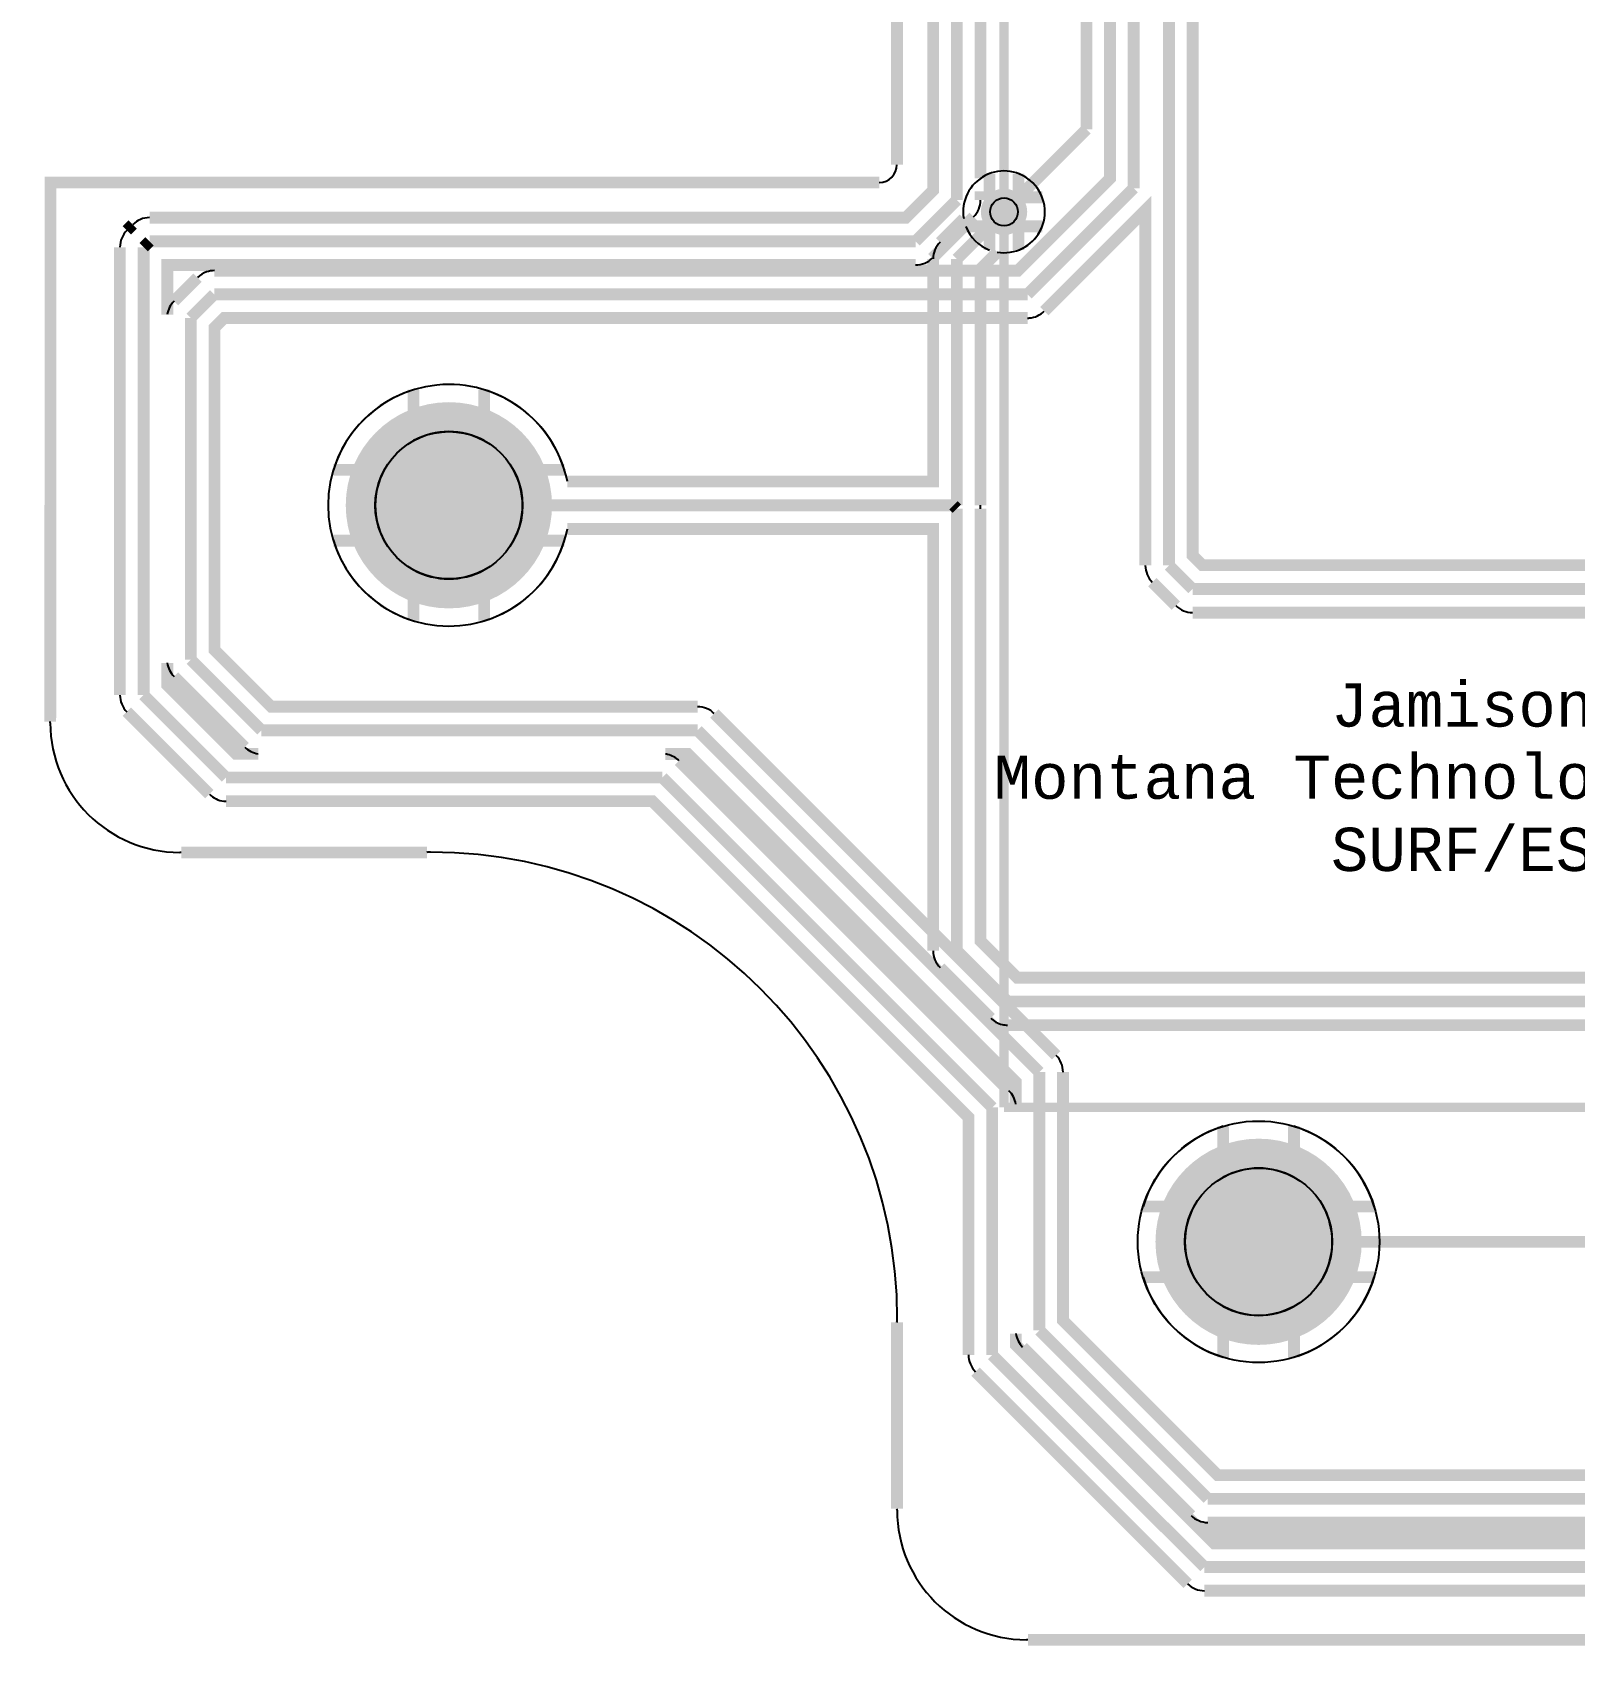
# Model space of a CAD drawing. Extents: x -3564 to 3564, y -2067 to 2176.
# Drawn here: x -3564 to -2256, y -2067 to -688 of the extents above; entities that cross this region are included whole.
import ezdxf

# ---------------------------------------------------------------- set-up
doc = ezdxf.new("R2010")
doc.units = 0
for name, color, linetype in [('BOARD_OUTLINE', 2, 'CONTINUOUS'), ('COPPER_BOTTOM', 1, 'CONTINUOUS'), ('COPPER_TOP', 3, 'CONTINUOUS'), ('DRILL', 255, 'CONTINUOUS'), ('SILKSCREEN_BOTTOM', 6, 'CONTINUOUS'), ('SILKSCREEN_TOP', 4, 'CONTINUOUS')]:
    doc.layers.add(name, color=color, linetype=linetype)
doc.styles.add('MONOTxtStyle', font='monotxt')

msp = doc.modelspace()

# ---------------------------------------------------------------- hatches: boundary and pattern name
at = {"layer": 'COPPER_BOTTOM'}
h = msp.add_hatch(color=256, dxfattribs=at)
edge = h.paths.add_edge_path()
edge.add_arc((-2740, -840), 19.685039, 0, 360)
edge = h.paths.add_edge_path()
edge.add_arc((-2740, -840), 11.811024, 0, 360)
h = msp.add_hatch(color=256, dxfattribs=at)
edge = h.paths.add_edge_path()
edge.add_arc((-3211, -1089), 87.5, 0, 360)
edge = h.paths.add_edge_path()
edge.add_arc((-3211, -1089), 62.5, 0, 360)
h = msp.add_hatch(color=1, dxfattribs=at)
edge = h.paths.add_edge_path()
edge.add_arc((-3430, -1220), 20.096732, 187.956547, 225.095368)
edge.add_line((-3444.186863, -1234.234169), (-3384.234169, -1294.186863))
edge.add_arc((-3370, -1280), 20.096732, 224.904632, 262.043453)
edge.add_line((-3372.781831, -1299.903268), (-3391.675622, -1299.903268))
edge.add_line((-3391.675622, -1299.903268), (-3449.903268, -1241.675622))
edge.add_line((-3449.903268, -1241.675622), (-3449.903268, -1222.781831))
h = msp.add_hatch(color=1, dxfattribs=at)
edge = h.paths.add_edge_path()
edge.add_arc((-2749.999945, -1600.000016), 20.096732, 7.957686, 45)
edge.add_line((-2735.789409, -1585.78948), (-3015.789413, -1305.789476))
edge.add_arc((-3029.999949, -1320.000012), 20.096732, 45, 76.925187)
edge.add_arc((-3030, -1320), 20.096732, 76.925037, 82.043453)
edge.add_line((-3027.218169, -1300.096732), (-3008.3243, -1300.096732))
edge.add_line((-3008.3243, -1300.096732), (-2730.096732, -1578.3243))
edge.add_line((-2730.096732, -1578.3243), (-2730.096732, -1597.217789))
h = msp.add_hatch(color=256, dxfattribs=at)
edge = h.paths.add_edge_path()
edge.add_arc((-2524, -1714), 87.5, 0, 360)
edge = h.paths.add_edge_path()
edge.add_arc((-2524, -1714), 62.5, 0, 360)
h = msp.add_hatch(color=1, dxfattribs=at)
edge = h.paths.add_edge_path()
edge.add_line((-1715.789439, -1975.78945), (-1681.675622, -2009.903268))
edge.add_line((-1681.675622, -2009.903268), (-1471.25304, -2009.903268))
edge.add_line((-1471.25304, -2009.903268), (-1310.096732, -1848.74696))
edge.add_line((-1310.096732, -1848.74696), (-1310.096732, -1822.782375))
edge.add_arc((-1329.999982, -1820.000415), 20.096732, 315, 352.043081, ccw=False)
edge.add_line((-1315.789446, -1834.210951), (-1465.789038, -1984.210542))
edge.add_arc((-1479.999573, -1970.000007), 20.096732, 269.953794, 315, ccw=False)
edge.add_line((-1480.01578, -1990.096732), (-1631.730347, -1990.096732))
edge.add_arc((-1660, -1970), 34.685039, 149.061857, 324.5912, ccw=False)
edge.add_line((-1689.75015, -1952.167992), (-2567.07126, -1952.167992))
edge.add_arc((-2567.07126, -1932.07126), 20.096732, 224.904632, 270, ccw=False)
edge.add_line((-2581.305429, -1946.258123), (-2634.503149, -1893.060403))
edge.add_line((-2634.503149, -1893.060403), (-2724.186863, -1803.376689))
edge.add_arc((-2710, -1789.14252), 20.096732, 187.956547, 225.095368, ccw=False)
edge.add_line((-2729.903268, -1791.92435), (-2729.903268, -1801.676015))
edge.add_line((-2729.903268, -1801.676015), (-2561.676015, -1969.903268))
edge.add_line((-2561.676015, -1969.903268), (-1730.023871, -1969.903268))
edge.add_arc((-1729.999975, -1989.999986), 20.096732, 45, 90.068127, ccw=False)
at = {"layer": 'COPPER_TOP'}
h = msp.add_hatch(color=256, dxfattribs=at)
edge = h.paths.add_edge_path()
edge.add_arc((-2740, -840), 19.685039, 0, 360)
edge = h.paths.add_edge_path()
edge.add_arc((-2740, -840), 11.811024, 0, 360)
h = msp.add_hatch(color=256, dxfattribs=at)
edge = h.paths.add_edge_path()
edge.add_arc((-3211, -1089), 87.5, 0, 360)
edge = h.paths.add_edge_path()
edge.add_arc((-3211, -1089), 62.5, 0, 360)
h = msp.add_hatch(color=256, dxfattribs=at)
edge = h.paths.add_edge_path()
edge.add_arc((-2524, -1714), 87.5, 0, 360)
edge = h.paths.add_edge_path()
edge.add_arc((-2524, -1714), 62.5, 0, 360)
at = {"layer": 'DRILL'}
h = msp.add_hatch(color=255, dxfattribs=at)
edge = h.paths.add_edge_path()
edge.add_arc((-2740, -840), 11.811024, 0, 360)
h = msp.add_hatch(color=255, dxfattribs=at)
edge = h.paths.add_edge_path()
edge.add_arc((-3211, -1089), 62.5, 0, 360)
h = msp.add_hatch(color=255, dxfattribs=at)
edge = h.paths.add_edge_path()
edge.add_arc((-2524, -1714), 62.5, 0, 360)

# ---------------------------------------------------------------- linework, layer by layer
at = {"layer": 'BOARD_OUTLINE', "color": 2, "const_width": 0.000039}
for points in [[(-2845.873622, 0), (-2845.873622, -800)], [(-3564, -800), (-3564.266063, -1273.668701)], [(-2845.873622, -800), (-3564, -800)], [(-3564.266063, -1273.668701), (-3563.790394, -1284.56315)], [(-3563.790394, -1284.56315), (-3562.367008, -1295.374685)], [(-3562.367008, -1295.374685), (-3560.006772, -1306.021063)], [(-3560.006772, -1306.021063), (-3556.727638, -1316.421181)], [(-3556.727638, -1316.421181), (-3552.554528, -1326.495945)], [(-3552.554528, -1326.495945), (-3547.519213, -1336.168701)], [(-3547.519213, -1336.168701), (-3541.660039, -1345.365748)], [(-3541.660039, -1345.365748), (-3535.021614, -1354.017126)], [(-3535.021614, -1354.017126), (-3527.654409, -1362.057047)], [(-3527.654409, -1362.057047), (-3519.614488, -1369.424252)], [(-3519.614488, -1369.424252), (-3510.96311, -1376.062677)], [(-3510.96311, -1376.062677), (-3501.766063, -1381.92185)], [(-3501.766063, -1381.92185), (-3492.093307, -1386.957165)], [(-3492.093307, -1386.957165), (-3482.018543, -1391.130276)], [(-3482.018543, -1391.130276), (-3471.618425, -1394.409409)], [(-3471.618425, -1394.409409), (-3460.972047, -1396.769646)], [(-3460.972047, -1396.769646), (-3450.160512, -1398.193031)], [(-3450.160512, -1398.193031), (-3439.266063, -1398.668701)], [(-3439.266063, -1398.668701), (-3439.266063, -1398.668701)], [(-3439.266024, -1398.66874), (-3226.607677, -1398.66874)], [(-3226.607559, -1398.668701), (-3226.607598, -1398.668701)], [(-3193.424449, -1400.11748), (-3226.607559, -1398.668701)], [(-3160.493819, -1404.452874), (-3193.424449, -1400.11748)], [(-3128.066378, -1411.64189), (-3160.493819, -1404.452874)], [(-3096.388898, -1421.629764), (-3128.066378, -1411.64189)], [(-3065.70248, -1434.340472), (-3096.388898, -1421.629764)], [(-3036.240591, -1449.677362), (-3065.70248, -1434.340472)], [(-3008.227559, -1467.523622), (-3036.240591, -1449.677362)], [(-2981.876535, -1487.743504), (-3008.227559, -1467.523622)], [(-2957.388031, -1510.183071), (-2981.876535, -1487.743504)], [(-2934.948465, -1534.671575), (-2957.388031, -1510.183071)], [(-2914.728583, -1561.022598), (-2934.948465, -1534.671575)], [(-2896.882323, -1589.035669), (-2914.728583, -1561.022598)], [(-2881.545433, -1618.49752), (-2896.882323, -1589.035669)], [(-2868.834724, -1649.183937), (-2881.545433, -1618.49752)], [(-2858.84685, -1680.861417), (-2868.834724, -1649.183937)], [(-2851.657835, -1713.288858), (-2858.84685, -1680.861417)], [(-2847.322441, -1746.219488), (-2851.657835, -1713.288858)], [(-2845.873661, -1779.402638), (-2847.322441, -1746.219488)], [(-2845.873622, -1779.402677), (-2845.873622, -1941.766063)], [(-2845.873701, -1941.766063), (-2845.398031, -1952.660512)], [(-2845.398031, -1952.660512), (-2843.974646, -1963.472047)], [(-2843.974646, -1963.472047), (-2841.614409, -1974.118425)], [(-2841.614409, -1974.118425), (-2838.335276, -1984.518543)], [(-2838.335276, -1984.518543), (-2834.162165, -1994.593307)], [(-2834.162165, -1994.593307), (-2829.12685, -2004.266063)], [(-2829.12685, -2004.266063), (-2823.267677, -2013.46311)], [(-2823.267677, -2013.46311), (-2816.629252, -2022.114488)], [(-2816.629252, -2022.114488), (-2809.262047, -2030.154409)], [(-2809.262047, -2030.154409), (-2801.222126, -2037.521614)], [(-2801.222126, -2037.521614), (-2792.570748, -2044.160039)], [(-2792.570748, -2044.160039), (-2783.373701, -2050.019213)], [(-2783.373701, -2050.019213), (-2773.700945, -2055.054528)], [(-2773.700945, -2055.054528), (-2763.626181, -2059.227638)], [(-2763.626181, -2059.227638), (-2753.226063, -2062.506772)], [(-2753.226063, -2062.506772), (-2742.579685, -2064.867008)], [(-2742.579685, -2064.867008), (-2731.76815, -2066.290394)], [(-2731.76815, -2066.290394), (-2720.873701, -2066.766063)], [(-2720.873701, -2066.766063), (-2720.873701, -2066.766063)], [(-2720.873701, -2066.766063), (-1250, -2066.766063)]]:
    msp.add_lwpolyline(points, dxfattribs=at)
at = {"layer": 'COPPER_BOTTOM', "color": 1, "const_width": 10}
for points in [[(-2599.999961, 1200), (-2599.999961, -1139.999961)], [(-2579.903228, 1199.963834), (-2579.903228, -1131.675582), (-2574.564729, -1137.014082), (-2571.675582, -1139.903228), (-2128.507628, -1139.903228)], [(-2630, 940), (-2630, -820)], [(-3409.970871, -889.903268), (-2728.3243, -889.903268), (-2650.096732, -811.6757), (-2650.096732, 916.817053)], [(-2830.801063, 0), (-2830.801063, -800)], [(-2670, -770), (-2670, -150)], [(-2780, -830), (-2780, -500)], [(-3465, -844.903268), (-2823.3243, -844.903268), (-2800.096732, -821.6757), (-2800.096732, -542.121375)], [(-2759.903268, -542.121375), (-2759.903268, -811.593805)], [(-2670, -770), (-2740, -840)], [(-2845.873622, -815.072559), (-3548.935866, -815.072559), (-3549.116696, -1137.003138), (-3549.116696, -1137.003161), (-3549.192802, -1272.493857)], [(-2752.299606, -807.568971), (-2752.299606, -827.700394), (-2759.903268, -827.700394), (-2759.903268, -829.976712)], [(-2707.568971, -827.700394), (-2727.700394, -827.700394), (-2727.700394, -807.568971)], [(-2815, -865), (-2780, -830)], [(-2630, -820), (-2720, -910)], [(-2620.096693, -1139.999961), (-2620.096693, -838.517804), (-2640.443661, -858.864772), (-2705.789422, -924.210533)], [(-2765.789451, -844.210562), (-2800.789427, -879.210538)], [(-3484.186863, -855.765831), (-3479.234169, -850.813137)], [(-2772.431029, -852.299606), (-2752.299606, -852.299606), (-2752.299606, -872.431029)], [(-2727.700394, -872.431029), (-2727.700394, -852.299606), (-2707.568971, -852.299606)], [(-3490.096732, -1250), (-3490.096732, -870)], [(-3470, -870), (-3465, -865)], [(-3470, -1250), (-3470, -870)], [(-3465, -865), (-2815, -865)], [(-2815.008909, -885.096732), (-3449.903268, -885.096732), (-3449.903268, -927.218169)], [(-3444.186863, -915.765831), (-3424.234169, -895.813137)], [(-3410, -910), (-3430, -930)], [(-2720, -910), (-3410, -910)], [(-3430, -930), (-3430, -1220)], [(-2720, -930.096732), (-3401.675622, -930.096732), (-3409.903268, -938.324378), (-3409.903268, -1211.675622), (-3361.675622, -1259.903268), (-3000.022407, -1259.903268)], [(-3241, -990.988521), (-3241, -1034.17072)], [(-3181, -1034.17072), (-3181, -990.988521)], [(-3265.82928, -1059), (-3309.011479, -1059)], [(-3112.988521, -1059), (-3156.17072, -1059)], [(-3309.011479, -1119), (-3265.82928, -1119)], [(-3156.17072, -1119), (-3112.988521, -1119)], [(-3241, -1143.82928), (-3241, -1187.011479)], [(-3181, -1187.011479), (-3181, -1143.82928)], [(-2599.999961, -1139.999961), (-2579.999961, -1159.999961)], [(-2594.23413, -1174.186824), (-2614.186824, -1154.23413)], [(-2579.999961, -1159.999961), (-1779.999961, -1159.999961)], [(-1808.269614, -1180.096693), (-2579.999961, -1180.096693)], [(-3372.781831, -1299.903268), (-3391.675622, -1299.903268), (-3449.903268, -1241.675622), (-3449.903268, -1222.781831)], [(-3430, -1220), (-3370, -1280)], [(-3444.186863, -1234.234169), (-3384.234169, -1294.186863)], [(-3400, -1320), (-3470, -1250)], [(-3414.234169, -1334.186863), (-3484.186863, -1264.234169)], [(-2985.789437, -1265.789452), (-2695.78944, -1555.789449)], [(-3370, -1280), (-3000, -1280)], [(-3000, -1280), (-2710, -1570)], [(-3027.218169, -1300.096732), (-3008.3243, -1300.096732), (-2730.096732, -1578.3243), (-2730.096732, -1597.217789)], [(-2689.903268, -1570.031077), (-2689.903268, -1780.818141), (-2558.746881, -1911.974528), (-1480.3938, -1911.974528), (-1370.096732, -1801.673547), (-1370.096732, -1297.070866)], [(-2735.789409, -1585.78948), (-3015.789413, -1305.789476)], [(-3030, -1320), (-3400, -1320)], [(-2750, -1600), (-3030, -1320)], [(-2770.096732, -1810.000394), (-2770.096732, -1608.3243), (-3038.3243, -1340.096732), (-3399.987305, -1340.096732)], [(-3438.08175, -1383.596181), (-3229.577873, -1383.596181)], [(-2719.689889, -2051.693504), (-1265.072559, -2051.693504), (-1265.072559, -1398.766063)], [(-2710, -1570), (-2710, -1789.14252)], [(-2750, -1810.000394), (-2750, -1600)], [(-2554, -1615.988521), (-2554, -1659.17072)], [(-2494, -1659.17072), (-2494, -1615.988521)], [(-2578.82928, -1684), (-2622.011479, -1684)], [(-2425.988521, -1684), (-2469.17072, -1684)], [(-2524, -1714), (-2016, -1714)], [(-2622.011479, -1744), (-2578.82928, -1744)], [(-2469.17072, -1744), (-2425.988521, -1744)], [(-2554, -1768.82928), (-2554, -1812.011479)], [(-2494, -1812.011479), (-2494, -1768.82928)], [(-2830.801063, -1782.372513), (-2830.801063, -1940.583254)], [(-2729.903268, -1791.92435), (-2729.903268, -1801.676015), (-2561.676015, -1969.903268), (-1730.023871, -1969.903268)], [(-2710, -1789.14252), (-2567.07126, -1932.07126)], [(-2750, -1810.000394), (-2570.000394, -1990)], [(-2581.305429, -1946.258123), (-2634.503149, -1893.060403), (-2724.186863, -1803.376689)], [(-2584.234563, -2004.186863), (-2634.503138, -1953.918288), (-2634.503161, -1953.918264), (-2764.186863, -1824.234563)], [(-2567.07126, -1932.07126), (-1472.069291, -1932.07126)], [(-1689.75015, -1952.167992), (-2567.07126, -1952.167992)], [(-2570.000394, -1990), (-1730, -1990)], [(-1704.234169, -2044.186863), (-1738.3243, -2010.096732), (-2570.000394, -2010.096732)]]:
    msp.add_lwpolyline(points, dxfattribs=at)
at = {"layer": 'COPPER_BOTTOM', "color": 1}
msp.add_circle((-2740, -840), 11.811024, dxfattribs=at)
for centre, radius, start, end in [((-2845.873622, -800), 15.072559, 270, 0), ((-2740, -840), 34.685039, 110.769446, 125.01764), ((-2740, -840), 34.685039, 20.769446, 69.230554), ((-2779.999986, -830.000026), 20.096732, 315, 0.066466), ((-3465, -865), 20.096732, 90, 135.095368), ((-2740, -840), 34.685039, 200.769446, 249.230554), ((-2740, -840), 34.685039, 290.769446, 339.230554), ((-3470, -870), 20.096732, 134.904632, 180), ((-2814.999963, -865.000002), 20.096732, 269.974495, 315), ((-3410, -910), 20.096732, 109.192898, 135.095368), ((-3409.99994, -909.999979), 20.096732, 89.917126, 109.193081), ((-3430, -930), 20.096732, 134.904632, 172.043453), ((-2720, -910), 20.096732, 270, 273.841427), ((-2719.999958, -909.999997), 20.096732, 273.841307, 315), ((-3211, -1089), 102.5, 107.018647, 162.981353), ((-3211, -1089), 102.5, 17.018647, 72.981353), ((-3211, -1089), 62.5, 61.314598, 118.685402), ((-3211, -1089), 62.5, 151.314598, 208.685402), ((-3211, -1089), 62.5, 331.314598, 28.685402), ((-3211, -1089), 102.5, 197.018647, 252.981353), ((-3211, -1089), 102.5, 287.018647, 342.981353), ((-3211, -1089), 62.5, 241.314598, 298.685402), ((-2599.999961, -1139.999961), 20.096732, 180, 225.095368), ((-2579.999961, -1159.999961), 20.096732, 224.904632, 270), ((-3430, -1220), 20.096732, 187.956547, 225.095368), ((-3470, -1250), 20.096732, 180, 225.095368), ((-2999.999973, -1279.999987), 20.096732, 45, 90.063959), ((-3564.266063, -1273.668701), 15.118976, 0, 4.456752), ((-3439.266063, -1273.668701), 109.881024, 180, 270), ((-3370, -1280), 20.096732, 224.904632, 262.043453), ((-3030, -1320), 20.096732, 76.925037, 82.043453), ((-3029.999949, -1320.000012), 20.096732, 45, 76.925187), ((-3400, -1320), 20.096732, 224.904632, 264.751599), ((-3399.999957, -1320.000004), 20.096732, 264.751475, 270.03607), ((-3439.266063, -1398.668701), 15.118976, 85.507254, 90), ((-3226.607598, -1398.668701), 15.362402, 90, 101.148178), ((-3226.607598, -1779.402638), 396.096339, 0, 90), ((-2709.999976, -1569.999985), 20.096732, 359.911355, 45), ((-2749.999945, -1600.000016), 20.096732, 7.957686, 45), ((-2524, -1714), 102.5, 107.018647, 162.981353), ((-2524, -1714), 102.5, 17.018647, 72.981353), ((-2524, -1714), 62.5, 61.314598, 118.685402), ((-2524, -1714), 62.5, 151.314598, 208.685402), ((-2524, -1714), 62.5, 331.314598, 28.685402), ((-2524, -1714), 102.5, 197.018647, 252.981353), ((-2524, -1714), 102.5, 287.018647, 342.981353), ((-2524, -1714), 62.5, 241.314598, 298.685402), ((-2845.873661, -1779.402638), 15.362402, 348.853341, 0), ((-2710, -1789.14252), 20.096732, 187.956547, 225.095368), ((-2750, -1810.000394), 20.096732, 180, 225.095368), ((-2845.873701, -1941.766063), 15.118976, 0, 4.487028), ((-2720.873701, -1941.766063), 109.881024, 180, 270), ((-2567.07126, -1932.07126), 20.096732, 224.904632, 270), ((-2570.000394, -1990), 20.096732, 224.904632, 270), ((-2720.873701, -2066.766063), 15.118976, 85.509159, 90)]:
    msp.add_arc(centre, radius, start, end, dxfattribs=at)
at = {"layer": 'COPPER_TOP', "color": 3, "const_width": 10}
for points in [[(-2830.801063, 0), (-2830.801063, -800)], [(-2845.873622, -815.072559), (-3548.935866, -815.072559), (-3549.116696, -1137.003138), (-3549.116696, -1137.003161), (-3549.192802, -1272.493857)], [(-2794.186863, -865.765831), (-2774.200194, -845.779162)], [(-2780, -880), (-2740, -840)], [(-3110.489447, -1068.903268), (-2800.096732, -1068.903268), (-2800.096732, -880)], [(-2780, -880), (-2780, -1089)], [(-2745.779094, -874.200205), (-2759.903268, -888.324378), (-2759.903268, -1089)], [(-3211, -1089), (-2782.928858, -1089)], [(-2779.999961, -1091.928898), (-2782.928858, -1089)], [(-2779.999961, -1091.928898), (-2780, -1467.07126)], [(-2759.903169, -1091.92886), (-2759.903174, -1137.003138), (-2759.903174, -1137.003161), (-2759.903208, -1458.74692), (-2728.746746, -1489.903268), (-2096.572559, -1489.903268), (-2096.572559, -1398.5)], [(-2800.096673, -1467.059225), (-2800.096639, -1137.003161), (-2800.096639, -1137.003138), (-2800.096636, -1109.096732), (-3110.489447, -1109.096732)], [(-3438.08175, -1383.596181), (-3229.577873, -1383.596181)], [(-2719.689889, -2051.693504), (-1265.072559, -2051.693504), (-1265.072559, -1398.766063)], [(-2737.071102, -1510), (-2780, -1467.07126)], [(-2751.305245, -1524.186889), (-2794.210454, -1481.281838)], [(-2737.071102, -1510), (-2020, -1510)], [(-2096.572559, -1541.5), (-2096.572559, -1530.096732), (-2737.049305, -1530.096732)], [(-2830.801063, -1782.372513), (-2830.801063, -1940.583254)]]:
    msp.add_lwpolyline(points, dxfattribs=at)
at = {"layer": 'COPPER_TOP', "color": 3}
msp.add_circle((-2524, -1714), 102.5, dxfattribs=at)
for centre, radius, start, end in [((-2845.873622, -800), 15.072559, 270, 0), ((-2740, -840), 34.685039, 260.408856, 189.591257), ((-2780, -880), 20.096732, 134.904632, 180), ((-3211, -1089), 102.5, 11.306984, 348.693016), ((-2780, -1089), 20.096732, 355.823135, 0), ((-2779.999902, -1091.928858), 20.096732, 359.999994, 4.180716), ((-3564.266063, -1273.668701), 15.118976, 0, 4.456752), ((-3439.266063, -1273.668701), 109.881024, 180, 270), ((-3439.266063, -1398.668701), 15.118976, 85.507254, 90), ((-3226.607598, -1398.668701), 15.362402, 90, 101.148178), ((-3226.607598, -1779.402638), 396.096339, 0, 90), ((-2779.999945, -1467.071276), 20.096732, 179.965641, 225.000105), ((-2737.071102, -1510), 20.096732, 224.904738, 257.042327), ((-2737.071051, -1510.000012), 20.096732, 257.042177, 270.062), ((-2845.873661, -1779.402638), 15.362402, 348.853341, 0), ((-2845.873701, -1941.766063), 15.118976, 0, 4.487028), ((-2720.873701, -1941.766063), 109.881024, 180, 270), ((-2720.873701, -2066.766063), 15.118976, 85.509159, 90)]:
    msp.add_arc(centre, radius, start, end, dxfattribs=at)
at = {"layer": 'DRILL', "color": 255}
for centre, radius in [((-2740, -840), 11.811024), ((-3211, -1089), 62.5), ((-2524, -1714), 62.5)]:
    msp.add_circle(centre, radius, dxfattribs=at)
at = {"layer": 'SILKSCREEN_BOTTOM', "color": 6, "const_width": 8}
for points in [[(-2740, -1600), (-2740, 1540)], [(-1280, -1600), (-2740, -1600)]]:
    msp.add_lwpolyline(points, dxfattribs=at)

# ---------------------------------------------------------------- texts
at = {"layer": 'SILKSCREEN_TOP', "insert": (-2240, -1320), "char_height": 36.745407, "width": 2257.637795, "attachment_point": 5, "style": 'MONOTxtStyle'}
msp.add_mtext('Jamison Ehlers\\PMontana Technological University\\PSURF/ESIP 2020', dxfattribs=at)

doc.saveas('drawing.dxf')
